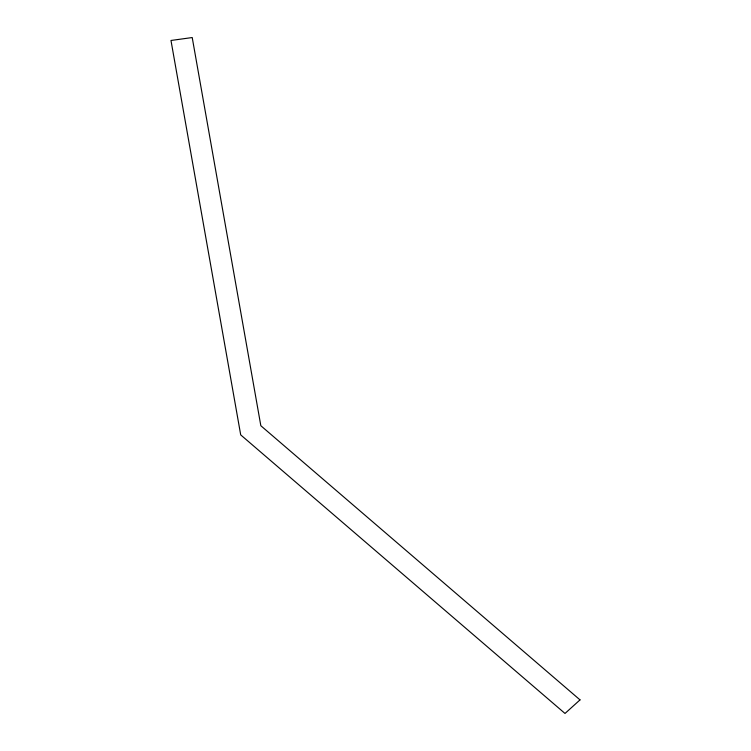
<?xml version="1.0" encoding="UTF-8"?>
<svg xmlns="http://www.w3.org/2000/svg" width="751" height="751" viewBox="0 0 751 751"><rect width="100%" height="100%" fill="white"/><g stroke="black" fill="none" stroke-linecap="round" stroke-linejoin="round"><path stroke-width="1.13" d="M580.016 699.885L565.005 713.45L240.705 434.885L170.984 40.47L192.218 37.55L260.832 425.723L580.016 699.885"/></g></svg>
